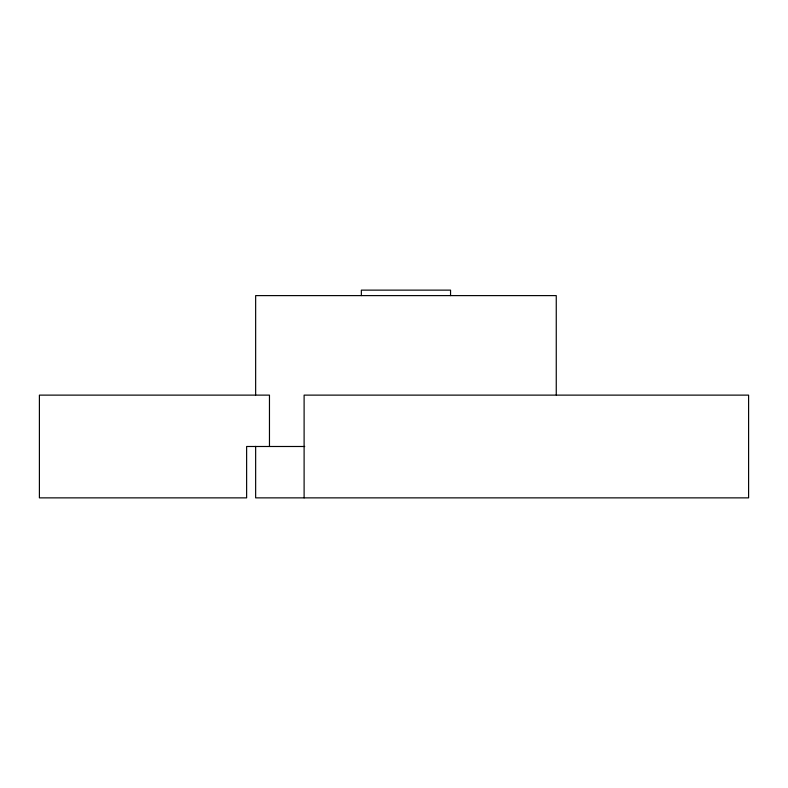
<?xml version="1.0" encoding="UTF-8"?>
<svg xmlns="http://www.w3.org/2000/svg" width="788" height="788" viewBox="0 0 788 788"><rect width="100%" height="100%" fill="white"/><g stroke="black" fill="none" stroke-linecap="round" stroke-linejoin="round"><path stroke-width="1.18" d="M304.729 446.491L246.624 446.491L246.624 497.868L39.4 497.868L39.4 395.123L269.466 395.123L269.466 446.491M556.259 394.896L556.259 295.608L255.647 295.608L255.647 394.975M450.549 295.608L450.549 290.132L361.357 290.132L361.357 295.608M304.109 497.868L304.109 395.123L748.6 395.123L748.6 497.868L255.647 497.868L255.647 446.382"/></g></svg>
